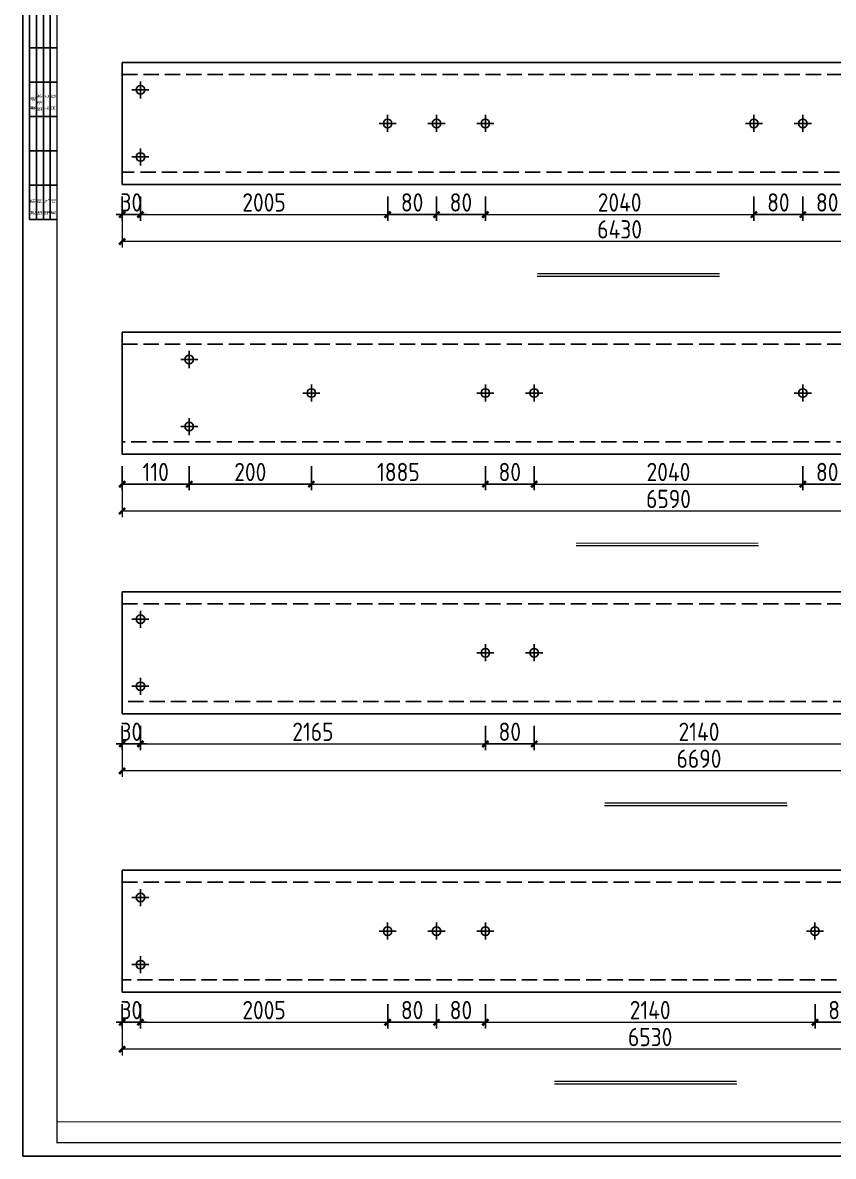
# Model space of a CAD drawing. Extents: x -196983 to 471790, y -783661 to 190401.
# Drawn here: x -40893 to -27614, y -149897 to -131313 of the extents above; entities that cross this region are included whole.
import ezdxf

# ---------------------------------------------------------------- set-up
doc = ezdxf.new("R2010")
doc.units = 0
doc.header["$LTSCALE"] = 1000
doc.header["$MEASUREMENT"] = 0
doc.linetypes.add('DASH', pattern=[0.35, 0.25, -0.1])
doc.layers.add('_TCH_MASK', color=7, linetype='Continuous')
doc.layers.add('PUB_TITLE', color=4, linetype='Continuous')
doc.styles.get("Standard").update_dxf_attribs({"font": 'gbenor.shx', "bigfont": 'gbcbig.shx'})
doc.dimstyles.get("Standard").update_dxf_attribs({"dimscale": 100, "dimtxt": 3.5, "dimasz": 1, "dimexe": 2.5, "dimexo": 3, "dimgap": 1.5, "dimtad": 1, "dimdec": 0, "dimzin": 0, "dimdsep": 46, "dimtxsty": 'Standard', "dimblk": 'ARCHTICK', "dimcen": 0.09, "dimadec": 0, "dimazin": 0, "dimtfac": 1, "dimtdec": 0, "dimtix": 1, "dimtmove": 2, "dimatfit": 3, "dimfxl": 1, "dimtolj": 1, "dimtzin": 0, "dimarcsym": 0})

# ---------------------------------------------------------------- blocks, each defined once
blk = doc.blocks.new('_ArchTick')
at = {"color": 0, "linetype": 'ByBlock', "const_width": 0.4}
blk.add_lwpolyline([(-0.5, -0.5), (0.5, 0.5)], dxfattribs=at)
blk = doc.blocks.new('*D718')
at = {"layer": '_TCH_MASK', "color": 0, "lineweight": -2}
for p, q in [((-39264, -134165), (-39264, -134560)), ((-38964, -134165), (-38964, -134560)), ((-39264, -134460), (-39364, -134460)), ((-39264, -134460), (-38964, -134460)), ((-38964, -134460), (-38864, -134460))]:
    blk.add_line(p, q, dxfattribs=at)
at = {"layer": 'Defpoints', "color": 0}
for p in [(-39264, -133965), (-38964, -133965), (-38964, -134460)]:
    blk.add_point(p, dxfattribs=at)
at = {"layer": '_TCH_MASK', "color": 0, "lineweight": -2, "xscale": 100, "yscale": 100, "zscale": 100}
blk.add_blockref('_ArchTick', (-39264, -134460), dxfattribs=at)
at = {"layer": '_TCH_MASK', "color": 0, "lineweight": -2, "xscale": 100, "yscale": 100, "zscale": 100, "rotation": 180}
blk.add_blockref('_ArchTick', (-38964, -134460), dxfattribs=at)
at = {"layer": '_TCH_MASK', "color": 0, "lineweight": 15, "insert": (-39114, -134260), "char_height": 300, "attachment_point": 5}
blk.add_mtext('\\A1;30', dxfattribs=at)
blk = doc.blocks.new('*D719')
at = {"layer": '_TCH_MASK', "color": 0, "lineweight": -2}
for p, q in [((-34114, -134165), (-34114, -134560)), ((-33314, -134165), (-33314, -134560)), ((-34114, -134460), (-33314, -134460))]:
    blk.add_line(p, q, dxfattribs=at)
at = {"layer": 'Defpoints', "color": 0}
for p in [(-34114, -133965), (-33314, -133965), (-33314, -134460)]:
    blk.add_point(p, dxfattribs=at)
at = {"layer": '_TCH_MASK', "color": 0, "lineweight": -2, "xscale": 100, "yscale": 100, "zscale": 100, "rotation": 180}
blk.add_blockref('_ArchTick', (-34114, -134460), dxfattribs=at)
at = {"layer": '_TCH_MASK', "color": 0, "lineweight": -2, "xscale": 100, "yscale": 100, "zscale": 100}
blk.add_blockref('_ArchTick', (-33314, -134460), dxfattribs=at)
at = {"layer": '_TCH_MASK', "color": 0, "lineweight": 15, "insert": (-33714, -134260), "char_height": 300, "attachment_point": 5}
blk.add_mtext('\\A1;80', dxfattribs=at)
blk = doc.blocks.new('*D720')
at = {"layer": '_TCH_MASK', "color": 0, "lineweight": -2}
for p, q in [((-28914, -134165), (-28914, -134560)), ((-28114, -134165), (-28114, -134560)), ((-28914, -134460), (-28114, -134460))]:
    blk.add_line(p, q, dxfattribs=at)
at = {"layer": 'Defpoints', "color": 0}
for p in [(-28914, -133965), (-28114, -133965), (-28114, -134460)]:
    blk.add_point(p, dxfattribs=at)
at = {"layer": '_TCH_MASK', "color": 0, "lineweight": -2, "xscale": 100, "yscale": 100, "zscale": 100, "rotation": 180}
blk.add_blockref('_ArchTick', (-28914, -134460), dxfattribs=at)
at = {"layer": '_TCH_MASK', "color": 0, "lineweight": -2, "xscale": 100, "yscale": 100, "zscale": 100}
blk.add_blockref('_ArchTick', (-28114, -134460), dxfattribs=at)
at = {"layer": '_TCH_MASK', "color": 0, "lineweight": 15, "insert": (-28514, -134260), "char_height": 300, "attachment_point": 5}
blk.add_mtext('\\A1;80', dxfattribs=at)
blk = doc.blocks.new('*D605')
at = {"layer": '_TCH_MASK', "color": 0, "lineweight": -2}
for p, q in [((-34914, -134165), (-34914, -134560)), ((-34114, -134165), (-34114, -134560)), ((-34914, -134460), (-34114, -134460))]:
    blk.add_line(p, q, dxfattribs=at)
at = {"layer": 'Defpoints', "color": 0}
for p in [(-34914, -133965), (-34114, -133965), (-34114, -134460)]:
    blk.add_point(p, dxfattribs=at)
at = {"layer": '_TCH_MASK', "color": 0, "lineweight": -2, "xscale": 100, "yscale": 100, "zscale": 100, "rotation": 180}
blk.add_blockref('_ArchTick', (-34914, -134460), dxfattribs=at)
at = {"layer": '_TCH_MASK', "color": 0, "lineweight": -2, "xscale": 100, "yscale": 100, "zscale": 100}
blk.add_blockref('_ArchTick', (-34114, -134460), dxfattribs=at)
at = {"layer": '_TCH_MASK', "color": 0, "lineweight": 15, "insert": (-34514, -134260), "char_height": 300, "attachment_point": 5}
blk.add_mtext('\\A1;80', dxfattribs=at)
blk = doc.blocks.new('*D606')
at = {"layer": '_TCH_MASK', "color": 0, "lineweight": -2}
for p, q in [((-28114, -134165), (-28114, -134560)), ((-27314, -134165), (-27314, -134560)), ((-28114, -134460), (-27314, -134460))]:
    blk.add_line(p, q, dxfattribs=at)
at = {"layer": 'Defpoints', "color": 0}
for p in [(-28114, -133965), (-27314, -133965), (-27314, -134460)]:
    blk.add_point(p, dxfattribs=at)
at = {"layer": '_TCH_MASK', "color": 0, "lineweight": -2, "xscale": 100, "yscale": 100, "zscale": 100, "rotation": 180}
blk.add_blockref('_ArchTick', (-28114, -134460), dxfattribs=at)
at = {"layer": '_TCH_MASK', "color": 0, "lineweight": -2, "xscale": 100, "yscale": 100, "zscale": 100}
blk.add_blockref('_ArchTick', (-27314, -134460), dxfattribs=at)
at = {"layer": '_TCH_MASK', "color": 0, "lineweight": 15, "insert": (-27714, -134260), "char_height": 300, "attachment_point": 5}
blk.add_mtext('\\A1;80', dxfattribs=at)
blk = doc.blocks.new('*D724')
at = {"layer": '_TCH_MASK', "color": 0, "lineweight": -2}
for p, q in [((-39264, -138584), (-39264, -138979)), ((-38164, -138584), (-38164, -138979)), ((-39264, -138879), (-38164, -138879))]:
    blk.add_line(p, q, dxfattribs=at)
at = {"layer": 'Defpoints', "color": 0}
for p in [(-39264, -138384), (-38164, -138384), (-38164, -138879)]:
    blk.add_point(p, dxfattribs=at)
at = {"layer": '_TCH_MASK', "color": 0, "lineweight": -2, "xscale": 100, "yscale": 100, "zscale": 100, "rotation": 180}
blk.add_blockref('_ArchTick', (-39264, -138879), dxfattribs=at)
at = {"layer": '_TCH_MASK', "color": 0, "lineweight": -2, "xscale": 100, "yscale": 100, "zscale": 100}
blk.add_blockref('_ArchTick', (-38164, -138879), dxfattribs=at)
at = {"layer": '_TCH_MASK', "color": 0, "lineweight": 15, "insert": (-38714, -138679), "char_height": 300, "attachment_point": 5}
blk.add_mtext('\\A1;110', dxfattribs=at)
blk = doc.blocks.new('*D607')
at = {"layer": '_TCH_MASK', "color": 0, "lineweight": -2}
for p, q in [((-38164, -138584), (-38164, -138979)), ((-36164, -138584), (-36164, -138979)), ((-38164, -138879), (-36164, -138879))]:
    blk.add_line(p, q, dxfattribs=at)
at = {"layer": 'Defpoints', "color": 0}
for p in [(-38164, -138384), (-36164, -138384), (-36164, -138879)]:
    blk.add_point(p, dxfattribs=at)
at = {"layer": '_TCH_MASK', "color": 0, "lineweight": -2, "xscale": 100, "yscale": 100, "zscale": 100, "rotation": 180}
blk.add_blockref('_ArchTick', (-38164, -138879), dxfattribs=at)
at = {"layer": '_TCH_MASK', "color": 0, "lineweight": -2, "xscale": 100, "yscale": 100, "zscale": 100}
blk.add_blockref('_ArchTick', (-36164, -138879), dxfattribs=at)
at = {"layer": '_TCH_MASK', "color": 0, "lineweight": 15, "insert": (-37164, -138679), "char_height": 300, "attachment_point": 5}
blk.add_mtext('\\A1;200', dxfattribs=at)
blk = doc.blocks.new('*D725')
at = {"layer": '_TCH_MASK', "color": 0, "lineweight": -2}
for p, q in [((-33314, -138584), (-33314, -138979)), ((-32514, -138584), (-32514, -138979)), ((-33314, -138879), (-32514, -138879))]:
    blk.add_line(p, q, dxfattribs=at)
at = {"layer": 'Defpoints', "color": 0}
for p in [(-33314, -138384), (-32514, -138384), (-32514, -138879)]:
    blk.add_point(p, dxfattribs=at)
at = {"layer": '_TCH_MASK', "color": 0, "lineweight": -2, "xscale": 100, "yscale": 100, "zscale": 100, "rotation": 180}
blk.add_blockref('_ArchTick', (-33314, -138879), dxfattribs=at)
at = {"layer": '_TCH_MASK', "color": 0, "lineweight": -2, "xscale": 100, "yscale": 100, "zscale": 100}
blk.add_blockref('_ArchTick', (-32514, -138879), dxfattribs=at)
at = {"layer": '_TCH_MASK', "color": 0, "lineweight": 15, "insert": (-32914, -138679), "char_height": 300, "attachment_point": 5}
blk.add_mtext('\\A1;80', dxfattribs=at)
blk = doc.blocks.new('*D726')
at = {"layer": '_TCH_MASK', "color": 0, "lineweight": -2}
for p, q in [((-28114, -138584), (-28114, -138979)), ((-27314, -138584), (-27314, -138979)), ((-28114, -138879), (-27314, -138879))]:
    blk.add_line(p, q, dxfattribs=at)
at = {"layer": 'Defpoints', "color": 0}
for p in [(-28114, -138384), (-27314, -138384), (-27314, -138879)]:
    blk.add_point(p, dxfattribs=at)
at = {"layer": '_TCH_MASK', "color": 0, "lineweight": -2, "xscale": 100, "yscale": 100, "zscale": 100, "rotation": 180}
blk.add_blockref('_ArchTick', (-28114, -138879), dxfattribs=at)
at = {"layer": '_TCH_MASK', "color": 0, "lineweight": -2, "xscale": 100, "yscale": 100, "zscale": 100}
blk.add_blockref('_ArchTick', (-27314, -138879), dxfattribs=at)
at = {"layer": '_TCH_MASK', "color": 0, "lineweight": 15, "insert": (-27714, -138679), "char_height": 300, "attachment_point": 5}
blk.add_mtext('\\A1;80', dxfattribs=at)
blk = doc.blocks.new('*D731')
at = {"layer": '_TCH_MASK', "color": 0, "lineweight": -2}
for p, q in [((-33314, -142842), (-33314, -143237)), ((-32514, -142842), (-32514, -143237)), ((-33314, -143137), (-32514, -143137))]:
    blk.add_line(p, q, dxfattribs=at)
at = {"layer": 'Defpoints', "color": 0}
for p in [(-33314, -142642), (-32514, -142642), (-32514, -143137)]:
    blk.add_point(p, dxfattribs=at)
at = {"layer": '_TCH_MASK', "color": 0, "lineweight": -2, "xscale": 100, "yscale": 100, "zscale": 100, "rotation": 180}
blk.add_blockref('_ArchTick', (-33314, -143137), dxfattribs=at)
at = {"layer": '_TCH_MASK', "color": 0, "lineweight": -2, "xscale": 100, "yscale": 100, "zscale": 100}
blk.add_blockref('_ArchTick', (-32514, -143137), dxfattribs=at)
at = {"layer": '_TCH_MASK', "color": 0, "lineweight": 15, "insert": (-32914, -142937), "char_height": 300, "attachment_point": 5}
blk.add_mtext('\\A1;80', dxfattribs=at)
blk = doc.blocks.new('*D614')
at = {"layer": '_TCH_MASK', "color": 0, "lineweight": -2}
for p, q in [((-39264, -142842), (-39264, -143237)), ((-38964, -142842), (-38964, -143237)), ((-39264, -143137), (-39364, -143137)), ((-39264, -143137), (-38964, -143137)), ((-38964, -143137), (-38864, -143137))]:
    blk.add_line(p, q, dxfattribs=at)
at = {"layer": 'Defpoints', "color": 0}
for p in [(-39264, -142642), (-38964, -142642), (-38964, -143137)]:
    blk.add_point(p, dxfattribs=at)
at = {"layer": '_TCH_MASK', "color": 0, "lineweight": -2, "xscale": 100, "yscale": 100, "zscale": 100}
blk.add_blockref('_ArchTick', (-39264, -143137), dxfattribs=at)
at = {"layer": '_TCH_MASK', "color": 0, "lineweight": -2, "xscale": 100, "yscale": 100, "zscale": 100, "rotation": 180}
blk.add_blockref('_ArchTick', (-38964, -143137), dxfattribs=at)
at = {"layer": '_TCH_MASK', "color": 0, "lineweight": 15, "insert": (-39114, -142937), "char_height": 300, "attachment_point": 5}
blk.add_mtext('\\A1;30', dxfattribs=at)
blk = doc.blocks.new('*D736')
at = {"layer": '_TCH_MASK', "color": 0, "lineweight": -2}
for p, q in [((-39264, -147405), (-39264, -147800)), ((-38964, -147405), (-38964, -147800)), ((-39264, -147700), (-39364, -147700)), ((-39264, -147700), (-38964, -147700)), ((-38964, -147700), (-38864, -147700))]:
    blk.add_line(p, q, dxfattribs=at)
at = {"layer": 'Defpoints', "color": 0}
for p in [(-39264, -147205), (-38964, -147205), (-38964, -147700)]:
    blk.add_point(p, dxfattribs=at)
at = {"layer": '_TCH_MASK', "color": 0, "lineweight": -2, "xscale": 100, "yscale": 100, "zscale": 100}
blk.add_blockref('_ArchTick', (-39264, -147700), dxfattribs=at)
at = {"layer": '_TCH_MASK', "color": 0, "lineweight": -2, "xscale": 100, "yscale": 100, "zscale": 100, "rotation": 180}
blk.add_blockref('_ArchTick', (-38964, -147700), dxfattribs=at)
at = {"layer": '_TCH_MASK', "color": 0, "lineweight": 15, "insert": (-39114, -147500), "char_height": 300, "attachment_point": 5}
blk.add_mtext('\\A1;30', dxfattribs=at)
blk = doc.blocks.new('*D737')
at = {"layer": '_TCH_MASK', "color": 0, "lineweight": -2}
for p, q in [((-34114, -147405), (-34114, -147800)), ((-33314, -147405), (-33314, -147800)), ((-34114, -147700), (-33314, -147700))]:
    blk.add_line(p, q, dxfattribs=at)
at = {"layer": 'Defpoints', "color": 0}
for p in [(-34114, -147205), (-33314, -147205), (-33314, -147700)]:
    blk.add_point(p, dxfattribs=at)
at = {"layer": '_TCH_MASK', "color": 0, "lineweight": -2, "xscale": 100, "yscale": 100, "zscale": 100, "rotation": 180}
blk.add_blockref('_ArchTick', (-34114, -147700), dxfattribs=at)
at = {"layer": '_TCH_MASK', "color": 0, "lineweight": -2, "xscale": 100, "yscale": 100, "zscale": 100}
blk.add_blockref('_ArchTick', (-33314, -147700), dxfattribs=at)
at = {"layer": '_TCH_MASK', "color": 0, "lineweight": 15, "insert": (-33714, -147500), "char_height": 300, "attachment_point": 5}
blk.add_mtext('\\A1;80', dxfattribs=at)
blk = doc.blocks.new('*D738')
at = {"layer": '_TCH_MASK', "color": 0, "lineweight": -2}
for p, q in [((-27914, -147405), (-27914, -147800)), ((-27114, -147405), (-27114, -147800)), ((-27914, -147700), (-27114, -147700))]:
    blk.add_line(p, q, dxfattribs=at)
at = {"layer": 'Defpoints', "color": 0}
for p in [(-27914, -147205), (-27114, -147205), (-27114, -147700)]:
    blk.add_point(p, dxfattribs=at)
at = {"layer": '_TCH_MASK', "color": 0, "lineweight": -2, "xscale": 100, "yscale": 100, "zscale": 100, "rotation": 180}
blk.add_blockref('_ArchTick', (-27914, -147700), dxfattribs=at)
at = {"layer": '_TCH_MASK', "color": 0, "lineweight": -2, "xscale": 100, "yscale": 100, "zscale": 100}
blk.add_blockref('_ArchTick', (-27114, -147700), dxfattribs=at)
at = {"layer": '_TCH_MASK', "color": 0, "lineweight": 15, "insert": (-27514, -147500), "char_height": 300, "attachment_point": 5}
blk.add_mtext('\\A1;80', dxfattribs=at)
blk = doc.blocks.new('*D618')
at = {"layer": '_TCH_MASK', "color": 0, "lineweight": -2}
for p, q in [((-34914, -147405), (-34914, -147800)), ((-34114, -147405), (-34114, -147800)), ((-34914, -147700), (-34114, -147700))]:
    blk.add_line(p, q, dxfattribs=at)
at = {"layer": 'Defpoints', "color": 0}
for p in [(-34914, -147205), (-34114, -147205), (-34114, -147700)]:
    blk.add_point(p, dxfattribs=at)
at = {"layer": '_TCH_MASK', "color": 0, "lineweight": -2, "xscale": 100, "yscale": 100, "zscale": 100, "rotation": 180}
blk.add_blockref('_ArchTick', (-34914, -147700), dxfattribs=at)
at = {"layer": '_TCH_MASK', "color": 0, "lineweight": -2, "xscale": 100, "yscale": 100, "zscale": 100}
blk.add_blockref('_ArchTick', (-34114, -147700), dxfattribs=at)
at = {"layer": '_TCH_MASK', "color": 0, "lineweight": 15, "insert": (-34514, -147500), "char_height": 300, "attachment_point": 5}
blk.add_mtext('\\A1;80', dxfattribs=at)
blk = doc.blocks.new('$titleblk$00000095')
for p, q in [((-150, 20), (-150, 0)), ((-150, 20), (0, 20)), ((-125, 20), (-125, 0)), ((-100, 20), (-100, 0)), ((-75, 20), (-75, 0)), ((-75, 20), (-75, 0)), ((-50, 20), (-50, 0)), ((-25, 20), (-25, 0)), ((0, 20), (0, 0)), ((-150, 15), (-75, 15)), ((-150, 10), (-75, 10)), ((-75, 15), (0, 15)), ((-75, 10), (0, 10)), ((-150, 5), (-75, 5)), ((-75, 5), (0, 5))]:
    blk.add_line(p, q)
at = {"width": 0.8}
for s, p in [('建   筑', (-146.45, 15.65)), ('暖  通', (-70.35, 15.73)), ('结   构', (-146.45, 10.91)), ('电   气', (-146.45, 5.65)), ('给 排 水', (-71.03, 10.9)), ('工   艺', (-70.35, 6.13)), ('通   讯', (-146.45, 0.88)), ('自   控', (-70.35, 1.24))]:
    blk.add_text(s, height=3.509, dxfattribs=at).set_placement(p)
blk = doc.blocks.new('新块')
at = {"layer": 'PUB_TITLE'}
blk.add_lwpolyline([(-47560, 0), (0, 0), (0, 33640), (-47560, 33640)], close=True, dxfattribs=at)
at = {"layer": 'PUB_TITLE', "const_width": 40}
blk.add_lwpolyline([(-46560, 400), (-400, 400), (-400, 33240), (-46560, 33240)], close=True, dxfattribs=at)
at = {"layer": 'PUB_TITLE', "const_width": 32}
blk.add_lwpolyline([(-400, 1000), (-46560, 1000)], dxfattribs=at)
at = {"layer": 'PUB_TITLE', "xscale": 40, "yscale": 40, "zscale": 40, "rotation": 90}
blk.add_blockref('$titleblk$00000095', (-46560, 33240), dxfattribs=at)
for tag, p in [('审定人', (-8147, 838)), ('审核人', (-8147, 641)), ('设计负责人', (-6745, 649)), ('校对', (-6621, 837)), ('工程名称', (-5026, 781)), ('图名', (-3347, 649)), ('日期', (-905, 632)), ('阶段', (-810, 832)), ('项目负责人', (-8228, 444)), ('设计人', (-6659, 447)), ('项目名称', (-5026, 479)), ('图号', (-1657, 502)), ('比例', (-810, 446))]:
    blk.add_attdef(tag, p, '', height=120)

msp = doc.modelspace()

# ---------------------------------------------------------------- linework, layer by layer
at = {"color": 0}
for p, q in [((-39264.2, -131964.8), (-22964.2, -131964.8)), ((-39264.2, -133964.8), (-39264.2, -131964.8)), ((-22964.2, -133964.8), (-39264.2, -133964.8)), ((-39264.2, -136384.1), (-21364.2, -136384.1)), ((-39264.2, -138384.1), (-39264.2, -136384.1)), ((-21364.2, -138384.1), (-39264.2, -138384.1)), ((-39264.2, -140642.2), (-20364.2, -140642.2)), ((-39264.2, -142642.2), (-39264.2, -140642.2)), ((-20364.2, -142642.2), (-39264.2, -142642.2)), ((-39264.2, -145205.2), (-21964.2, -145205.2)), ((-39264.2, -147205.2), (-39264.2, -145205.2)), ((-21964.2, -147205.2), (-39264.2, -147205.2))]:
    msp.add_line(p, q, dxfattribs=at)
at = {"color": 0, "linetype": 'DASH'}
for p, q in [((-39264.2, -132164.8), (-22964.2, -132164.8)), ((-22964.2, -133764.8), (-39264.2, -133764.8)), ((-39264.2, -136584.1), (-21364.2, -136584.1)), ((-21364.2, -138184.1), (-39264.2, -138184.1)), ((-39264.2, -140842.2), (-20364.2, -140842.2)), ((-20364.2, -142442.2), (-39264.2, -142442.2)), ((-39264.2, -145405.2), (-21964.2, -145405.2)), ((-21964.2, -147005.2), (-39264.2, -147005.2))]:
    msp.add_line(p, q, dxfattribs=at)
at = {"color": 1}
for p, q in [((-38964.2, -132274.8), (-38964.2, -132554.8)), ((-39104.2, -132414.8), (-38824.2, -132414.8)), ((-34914.2, -132824.8), (-34914.2, -133104.8)), ((-34114.2, -132824.8), (-34114.2, -133104.8)), ((-33314.2, -132824.8), (-33314.2, -133104.8)), ((-28914.2, -132824.8), (-28914.2, -133104.8)), ((-28114.2, -132824.8), (-28114.2, -133104.8)), ((-35054.2, -132964.8), (-34774.2, -132964.8)), ((-34254.2, -132964.8), (-33974.2, -132964.8)), ((-33454.2, -132964.8), (-33174.2, -132964.8)), ((-29054.2, -132964.8), (-28774.2, -132964.8)), ((-28254.2, -132964.8), (-27974.2, -132964.8)), ((-38964.2, -133374.8), (-38964.2, -133654.8)), ((-39104.2, -133514.8), (-38824.2, -133514.8)), ((-38164.2, -136694.1), (-38164.2, -136974.1)), ((-38304.2, -136834.1), (-38024.2, -136834.1)), ((-36164.2, -137244.1), (-36164.2, -137524.1)), ((-33314.2, -137244.1), (-33314.2, -137524.1)), ((-32514.2, -137244.1), (-32514.2, -137524.1)), ((-28114.2, -137244.1), (-28114.2, -137524.1)), ((-36304.2, -137384.1), (-36024.2, -137384.1)), ((-33454.2, -137384.1), (-33174.2, -137384.1)), ((-32654.2, -137384.1), (-32374.2, -137384.1)), ((-28254.2, -137384.1), (-27974.2, -137384.1)), ((-38164.2, -137794.1), (-38164.2, -138074.1)), ((-38304.2, -137934.1), (-38024.2, -137934.1)), ((-38964.2, -140952.2), (-38964.2, -141232.2)), ((-39104.2, -141092.2), (-38824.2, -141092.2)), ((-33314.2, -141502.2), (-33314.2, -141782.2)), ((-32514.2, -141502.2), (-32514.2, -141782.2)), ((-33454.2, -141642.2), (-33174.2, -141642.2)), ((-32654.2, -141642.2), (-32374.2, -141642.2)), ((-38964.2, -142052.2), (-38964.2, -142332.2)), ((-39104.2, -142192.2), (-38824.2, -142192.2)), ((-39104.2, -145655.2), (-38824.2, -145655.2)), ((-38964.2, -145515.2), (-38964.2, -145795.2)), ((-34914.2, -146065.2), (-34914.2, -146345.2)), ((-34114.2, -146065.2), (-34114.2, -146345.2)), ((-33314.2, -146065.2), (-33314.2, -146345.2)), ((-27914.2, -146065.2), (-27914.2, -146345.2)), ((-35054.2, -146205.2), (-34774.2, -146205.2)), ((-34254.2, -146205.2), (-33974.2, -146205.2)), ((-33454.2, -146205.2), (-33174.2, -146205.2)), ((-28054.2, -146205.2), (-27774.2, -146205.2)), ((-38964.2, -146615.2), (-38964.2, -146895.2)), ((-39104.2, -146755.2), (-38824.2, -146755.2))]:
    msp.add_line(p, q, dxfattribs=at)
for centre in [(-38964.2, -132414.8), (-34914.2, -132964.8), (-34114.2, -132964.8), (-33314.2, -132964.8), (-28914.2, -132964.8), (-28114.2, -132964.8), (-38964.2, -133514.8), (-38164.2, -136834.1), (-36164.2, -137384.1), (-33314.2, -137384.1), (-32514.2, -137384.1), (-28114.2, -137384.1), (-38164.2, -137934.1), (-38964.2, -141092.2), (-33314.2, -141642.2), (-32514.2, -141642.2), (-38964.2, -142192.2), (-38964.2, -145655.2), (-34914.2, -146205.2), (-34114.2, -146205.2), (-33314.2, -146205.2), (-27914.2, -146205.2), (-38964.2, -146755.2)]:
    msp.add_circle(centre, 70, dxfattribs=at)
at = {"layer": '_TCH_MASK', "lineweight": 15}
for p, q in [((-39264.2, -134164.8), (-39264.2, -135001.4)), ((-38964.2, -134164.8), (-38964.2, -134559.5)), ((-34914.2, -134164.8), (-34914.2, -134559.5)), ((-33314.2, -134164.8), (-33314.2, -134559.5)), ((-28914.2, -134164.8), (-28914.2, -134559.5)), ((-38964.2, -134459.5), (-34914.2, -134459.5)), ((-33314.2, -134459.5), (-28914.2, -134459.5)), ((-22964.2, -134901.4), (-39264.2, -134901.4)), ((-29476.8, -135472.1), (-32464, -135472.1)), ((-39264.2, -138584.1), (-39264.2, -139420.7)), ((-36164.2, -138584.1), (-36164.2, -138978.9)), ((-33314.2, -138584.1), (-33314.2, -138978.9)), ((-32514.2, -138584.1), (-32514.2, -138978.9)), ((-28114.2, -138584.1), (-28114.2, -138978.9)), ((-36164.2, -138878.9), (-33314.2, -138878.9)), ((-32514.2, -138878.9), (-28114.2, -138878.9)), ((-21364.2, -139320.7), (-39264.2, -139320.7)), ((-28841.6, -139891.5), (-31828.8, -139891.5)), ((-39264.2, -142842.2), (-39264.2, -143678.8)), ((-38964.2, -142842.2), (-38964.2, -143237)), ((-33314.2, -142842.2), (-33314.2, -143237)), ((-32514.2, -142842.2), (-32514.2, -143237)), ((-38964.2, -143137), (-33314.2, -143137)), ((-32514.2, -143137), (-27114.2, -143137)), ((-20364.2, -143578.8), (-39264.2, -143578.8)), ((-28372.5, -144149.6), (-31359.7, -144149.6)), ((-39264.2, -147405.2), (-39264.2, -148241.8)), ((-38964.2, -147405.2), (-38964.2, -147800)), ((-34914.2, -147405.2), (-34914.2, -147800)), ((-33314.2, -147405.2), (-33314.2, -147800)), ((-27914.2, -147405.2), (-27914.2, -147800)), ((-38964.2, -147700), (-34914.2, -147700)), ((-33314.2, -147700), (-27914.2, -147700)), ((-21964.2, -148141.8), (-39264.2, -148141.8)), ((-29195.6, -148712.6), (-32182.8, -148712.6))]:
    msp.add_line(p, q, dxfattribs=at)
at = {"layer": '_TCH_MASK', "lineweight": 15, "const_width": 20}
for points in [[(-32464, -135426.8), (-29476.8, -135426.8)], [(-31828.8, -139846.2), (-28841.6, -139846.2)], [(-31359.7, -144104.3), (-28372.5, -144104.3)], [(-32182.8, -148667.3), (-29195.6, -148667.3)]]:
    msp.add_lwpolyline(points, dxfattribs=at)

# ---------------------------------------------------------------- block references
at = {"layer": '_TCH_MASK', "color": 0, "lineweight": 15, "xscale": 0.5637161763734184, "yscale": 0.5637161763588665, "zscale": 0.5637161763684475}
msp.add_blockref('新块', (-14082.3, -149897.2), dxfattribs=at)
at = {"layer": '_TCH_MASK', "lineweight": 15, "xscale": 100, "yscale": 100, "zscale": 100, "rotation": 180}
for p in [(-38964.2, -134459.5), (-33314.2, -134459.5), (-39264.2, -134901.4), (-36164.2, -138878.9), (-32514.2, -138878.9), (-39264.2, -139320.7), (-38964.2, -143137), (-32514.2, -143137), (-39264.2, -143578.8), (-38964.2, -147700), (-33314.2, -147700), (-39264.2, -148141.8)]:
    msp.add_blockref('_ArchTick', p, dxfattribs=at)
at = {"layer": '_TCH_MASK', "lineweight": 15, "xscale": 100, "yscale": 100, "zscale": 100}
for p in [(-34914.2, -134459.5), (-28914.2, -134459.5), (-33314.2, -138878.9), (-28114.2, -138878.9), (-33314.2, -143137), (-34914.2, -147700), (-27914.2, -147700)]:
    msp.add_blockref('_ArchTick', p, dxfattribs=at)

# ---------------------------------------------------------------- texts
at = {"layer": '_TCH_MASK', "lineweight": 15, "char_height": 300, "attachment_point": 5}
for s, insert in [('\\A1;2005', (-36939.2, -134259.5)), ('\\A1;2040', (-31114.2, -134259.5)), ('\\A1;6430', (-31114.2, -134701.4)), ('\\A1;1885', (-34739.2, -138678.9)), ('\\A1;2040', (-30314.2, -138678.9)), ('\\A1;6590', (-30314.2, -139120.7)), ('\\A1;2165', (-36139.2, -142937)), ('\\A1;2140', (-29814.2, -142937)), ('\\A1;6690', (-29814.2, -143378.8)), ('\\A1;2005', (-36939.2, -147500)), ('\\A1;2140', (-30614.2, -147500)), ('\\A1;6530', (-30614.2, -147941.8))]:
    msp.add_mtext(s, dxfattribs=dict(at, insert=insert))

# ---------------------------------------------------------------- dimensions: what is measured, and where the dimension line sits
at = {"layer": '_TCH_MASK', "lineweight": 15}
for base, p1, p2, picture, middle in [((-38964.2, -134459.5), (-39264.2, -133964.8), (-38964.2, -133964.8), '*D718', (-39114.2, -134259.5)), ((-34114.2, -134459.5), (-34914.2, -133964.8), (-34114.2, -133964.8), '*D605', (-34514.2, -134259.5)), ((-33314.2, -134459.5), (-34114.2, -133964.8), (-33314.2, -133964.8), '*D719', (-33714.2, -134259.5)), ((-28114.2, -134459.5), (-28914.2, -133964.8), (-28114.2, -133964.8), '*D720', (-28514.2, -134259.5)), ((-27314.2, -134459.5), (-28114.2, -133964.8), (-27314.2, -133964.8), '*D606', (-27714.2, -134259.5)), ((-38164.2, -138878.9), (-39264.2, -138384.1), (-38164.2, -138384.1), '*D724', (-38714.2, -138678.9)), ((-36164.2, -138878.9), (-38164.2, -138384.1), (-36164.2, -138384.1), '*D607', (-37164.2, -138678.9)), ((-32514.2, -138878.9), (-33314.2, -138384.1), (-32514.2, -138384.1), '*D725', (-32914.2, -138678.9)), ((-27314.2, -138878.9), (-28114.2, -138384.1), (-27314.2, -138384.1), '*D726', (-27714.2, -138678.9)), ((-38964.2, -143137), (-39264.2, -142642.2), (-38964.2, -142642.2), '*D614', (-39114.2, -142937)), ((-32514.2, -143137), (-33314.2, -142642.2), (-32514.2, -142642.2), '*D731', (-32914.2, -142937)), ((-38964.2, -147700), (-39264.2, -147205.2), (-38964.2, -147205.2), '*D736', (-39114.2, -147500)), ((-34114.2, -147700), (-34914.2, -147205.2), (-34114.2, -147205.2), '*D618', (-34514.2, -147500)), ((-33314.2, -147700), (-34114.2, -147205.2), (-33314.2, -147205.2), '*D737', (-33714.2, -147500)), ((-27114.2, -147700), (-27914.2, -147205.2), (-27114.2, -147205.2), '*D738', (-27514.2, -147500))]:
    dim = msp.add_linear_dim(base=base, p1=p1, p2=p2, dimstyle='Standard', override={"dimtxt": 3, "dimexe": 1, "dimexo": 2, "dimgap": 0.5, "dimlfac": 0.1}, dxfattribs=at)
    dim.commit()
    dim.dimension.update_dxf_attribs({"geometry": picture, "text_midpoint": middle})

doc.saveas('drawing.dxf')
